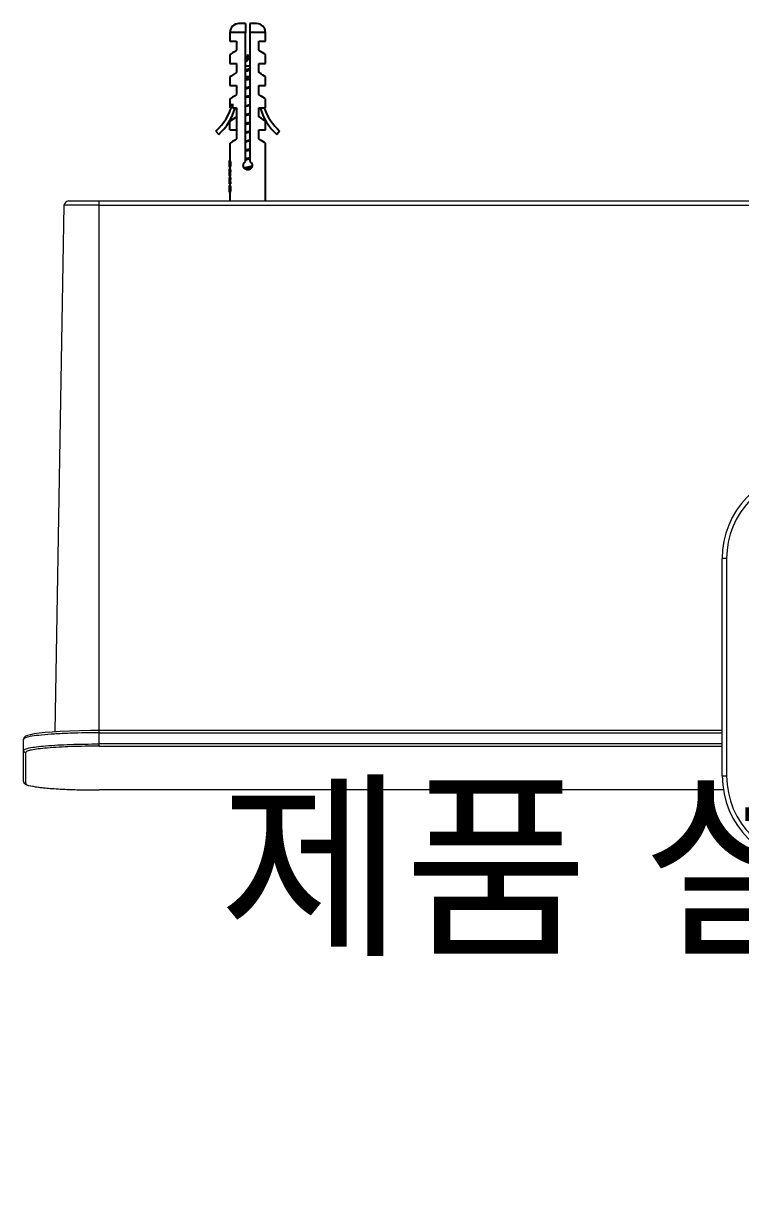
# Model space of a CAD drawing. Header units: millimetres. Extents: x 6794 to 7564, y -3773 to -2783.
# Drawn here: x 7022.2 to 7062.6, y -2964.8 to -2898.4 of the extents above; entities that cross this region are included whole.
import ezdxf

# ---------------------------------------------------------------- set-up
doc = ezdxf.new("R2010")
doc.units = ezdxf.units.MM
doc.header["$LTSCALE"] = 0.1
doc.layers.get('0').update_dxf_attribs({"lineweight": 13})
doc.layers.add('DIM', color=3, linetype='Continuous', lineweight=9)
doc.styles.get("Standard").update_dxf_attribs({"font": 'arial.ttf'})

msp = doc.modelspace()

# ---------------------------------------------------------------- linework, layer by layer
at = {"linetype": 'Continuous', "lineweight": 25}
for p, q in [((7034.6913, -2898.4077), (7034.3163, -2898.4077)), ((7035.3163, -2898.4077), (7034.9413, -2898.4077)), ((7033.8163, -2898.9077), (7033.8163, -2899.4077)), ((7034.6913, -2898.9077), (7033.8163, -2898.9077)), ((7034.6913, -2906.1912), (7034.6913, -2898.9077)), ((7034.9413, -2898.9077), (7034.9413, -2906.1912)), ((7035.8163, -2898.9077), (7034.9413, -2898.9077)), ((7035.8163, -2899.4077), (7035.8163, -2898.9077)), ((7033.8163, -2899.4077), (7034.1913, -2899.4077)), ((7034.1913, -2899.4077), (7034.1913, -2899.9077)), ((7035.4413, -2899.4077), (7035.8163, -2899.4077)), ((7035.4413, -2899.9077), (7035.4413, -2899.4077)), ((7033.8163, -2900.1577), (7033.8163, -2900.6577)), ((7034.8163, -2900.1577), (7034.6913, -2900.4721)), ((7034.9413, -2900.4702), (7034.8163, -2900.1577)), ((7034.8163, -2900.4686), (7034.8163, -2900.1577)), ((7035.8163, -2900.6577), (7035.8163, -2900.1577)), ((7033.8163, -2900.6577), (7034.1913, -2900.6577)), ((7034.1913, -2900.6577), (7034.1913, -2901.1577)), ((7034.8163, -2900.8102), (7034.6913, -2900.8102)), ((7034.8163, -2900.9978), (7034.6913, -2901.0302)), ((7034.6913, -2901.0929), (7034.8163, -2901.0644)), ((7034.8009, -2900.4686), (7034.8163, -2900.4686)), ((7035.4413, -2900.6577), (7035.8163, -2900.6577)), ((7035.4413, -2901.1577), (7035.4413, -2900.6577)), ((7033.8163, -2901.4077), (7033.8163, -2901.9077)), ((7034.8163, -2901.4021), (7034.6913, -2901.4021)), ((7034.8163, -2901.5081), (7034.6913, -2901.5353)), ((7034.6913, -2901.5845), (7034.8163, -2901.5573)), ((7035.8163, -2901.9077), (7035.8163, -2901.4077)), ((7033.8163, -2901.9077), (7034.1913, -2901.9077)), ((7034.1913, -2901.9077), (7034.1913, -2902.4077)), ((7034.8163, -2902.0081), (7034.6913, -2902.0353)), ((7034.6913, -2902.0844), (7034.8163, -2902.0572)), ((7034.9413, -2901.9808), (7034.8163, -2902.0081)), ((7034.8163, -2902.0572), (7034.9413, -2902.03)), ((7035.4413, -2901.9077), (7035.8163, -2901.9077)), ((7035.4413, -2902.4077), (7035.4413, -2901.9077)), ((7033.8163, -2902.6577), (7033.8163, -2903.1577)), ((7033.9503, -2902.9343), (7033.9503, -2903.1577)), ((7034.8163, -2902.5081), (7034.6913, -2902.5353)), ((7034.8163, -2902.5572), (7034.6913, -2902.5844)), ((7034.6913, -2903.0351), (7034.8163, -2903.0081)), ((7034.8163, -2903.0572), (7034.6913, -2903.0843)), ((7034.9413, -2902.4809), (7034.8163, -2902.5081)), ((7034.8163, -2902.5572), (7034.9413, -2902.53)), ((7034.9413, -2902.9809), (7034.8163, -2903.0081)), ((7034.9413, -2903.03), (7034.8163, -2903.0572)), ((7035.8163, -2903.1577), (7035.8163, -2902.6577)), ((7033.8163, -2903.1577), (7033.885, -2903.1577)), ((7033.8163, -2903.9077), (7034.1913, -2903.6577)), ((7033.9503, -2903.1577), (7034.1913, -2903.1577)), ((7034.1913, -2903.1577), (7034.1913, -2904.9077)), ((7034.8163, -2903.5081), (7034.6913, -2903.5353)), ((7034.6913, -2903.5845), (7034.8163, -2903.5573)), ((7034.9413, -2903.4809), (7034.8163, -2903.5081)), ((7034.8163, -2903.5573), (7034.9413, -2903.53)), ((7035.4413, -2903.6577), (7035.4413, -2903.1577)), ((7035.4413, -2903.1577), (7035.8163, -2903.1577)), ((7033.8163, -2904.4077), (7033.8163, -2903.9077)), ((7033.8163, -2904.4077), (7034.1913, -2904.4077)), ((7034.8163, -2904.0081), (7034.6913, -2904.0353)), ((7034.6913, -2904.0844), (7034.8163, -2904.0572)), ((7034.9413, -2903.9809), (7034.8163, -2904.0081)), ((7034.8163, -2904.0572), (7034.9413, -2904.03)), ((7035.4413, -2904.4077), (7035.8163, -2904.4077)), ((7035.4413, -2904.9077), (7035.4413, -2904.4077)), ((7035.8163, -2904.4077), (7035.8163, -2903.9077)), ((7033.0181, -2904.4687), (7033.1839, -2904.6558)), ((7034.8163, -2904.5081), (7034.6913, -2904.5353)), ((7034.8163, -2904.5572), (7034.6913, -2904.5844)), ((7034.9413, -2904.4809), (7034.8163, -2904.5081)), ((7034.8163, -2904.5572), (7034.9413, -2904.53)), ((7034.9413, -2904.9809), (7034.8163, -2905.0081)), ((7034.9413, -2905.03), (7034.8163, -2905.0572)), ((7036.6145, -2904.4687), (7036.4488, -2904.6558)), ((7033.8163, -2905.1577), (7033.8163, -2906.1368)), ((7034.8163, -2905.5081), (7034.6913, -2905.5353)), ((7034.6913, -2905.5845), (7034.8163, -2905.5573)), ((7034.9413, -2905.4808), (7034.8163, -2905.5081)), ((7034.8163, -2905.5573), (7034.9413, -2905.5301)), ((7035.8163, -2908.4077), (7035.8163, -2905.1577)), ((7033.7663, -2906.1368), (7033.8175, -2906.1368)), ((7033.7663, -2906.1368), (7033.7663, -2906.1472)), ((7033.8214, -2906.1472), (7033.7663, -2906.1472)), ((7033.7663, -2906.1472), (7033.7663, -2906.1577)), ((7033.8252, -2906.1577), (7033.7663, -2906.1577)), ((7033.7663, -2906.1577), (7033.7663, -2906.1785)), ((7033.8318, -2906.1785), (7033.7663, -2906.1785)), ((7033.7663, -2906.1785), (7033.7663, -2906.2097)), ((7033.8381, -2906.2097), (7033.7663, -2906.2097)), ((7033.7663, -2906.2097), (7033.7663, -2906.2618)), ((7033.8454, -2906.2618), (7033.7663, -2906.2618)), ((7033.7663, -2906.2618), (7033.7663, -2906.3243)), ((7033.8481, -2906.3243), (7033.7663, -2906.3243)), ((7033.7663, -2906.3243), (7033.7663, -2906.3868)), ((7033.8454, -2906.3868), (7033.7663, -2906.3868)), ((7033.7663, -2906.3868), (7033.7663, -2906.4389)), ((7034.6913, -2906.0845), (7034.8163, -2906.0572)), ((7034.9413, -2905.9809), (7034.8163, -2906.0081)), ((7034.8163, -2906.0572), (7034.9413, -2906.0299)), ((7033.8381, -2906.4389), (7033.7663, -2906.4389)), ((7033.7663, -2906.4389), (7033.7663, -2906.4702)), ((7033.8318, -2906.4702), (7033.7663, -2906.4702)), ((7033.7663, -2906.4702), (7033.7663, -2906.491)), ((7033.8252, -2906.491), (7033.7663, -2906.491)), ((7033.7663, -2906.491), (7033.7663, -2906.5014)), ((7033.8214, -2906.5014), (7033.7663, -2906.5014)), ((7033.7663, -2906.5014), (7033.7663, -2906.5118)), ((7033.8175, -2906.5118), (7033.7663, -2906.5118)), ((7033.8214, -2906.5952), (7033.7663, -2906.5952)), ((7033.7663, -2906.5952), (7033.7663, -2906.6993)), ((7033.7663, -2906.6993), (7033.7663, -2906.7618)), ((7033.8481, -2906.6993), (7033.7663, -2906.6993)), ((7033.8481, -2906.7618), (7033.7663, -2906.7618)), ((7033.7663, -2906.7618), (7033.7663, -2907.0118)), ((7033.8214, -2907.0118), (7033.7663, -2907.0118)), ((7033.8163, -2906.5118), (7033.8163, -2906.5952)), ((7033.8163, -2907.0118), (7033.8163, -2907.0952)), ((7033.8214, -2906.5952), (7033.8214, -2906.6993)), ((7033.8214, -2906.7618), (7033.8214, -2907.0118)), ((7033.8481, -2906.6993), (7033.8481, -2906.7618)), ((7033.8481, -2907.0952), (7033.7663, -2907.0952)), ((7033.7663, -2907.0952), (7033.7663, -2907.1577)), ((7033.8481, -2907.1577), (7033.7663, -2907.1577)), ((7033.7663, -2907.1577), (7033.7663, -2907.2722)), ((7033.8226, -2907.2722), (7033.7663, -2907.2722)), ((7033.7663, -2907.2722), (7033.7663, -2907.3868)), ((7033.8481, -2907.3868), (7033.7663, -2907.3868)), ((7033.7663, -2907.3868), (7033.7663, -2907.4493)), ((7033.8481, -2907.4493), (7033.7663, -2907.4493)), ((7033.8238, -2907.5327), (7033.7663, -2907.5327)), ((7033.7663, -2907.5327), (7033.7663, -2907.5535)), ((7033.8318, -2907.5535), (7033.7663, -2907.5535)), ((7033.7663, -2907.5535), (7033.7663, -2907.5847)), ((7033.8381, -2907.5847), (7033.7663, -2907.5847)), ((7033.7663, -2907.5847), (7033.7663, -2907.6368)), ((7033.8454, -2907.6368), (7033.7663, -2907.6368)), ((7033.7663, -2907.6368), (7033.7663, -2907.6889)), ((7033.8481, -2907.6889), (7033.7663, -2907.6889)), ((7033.7663, -2907.6889), (7033.7663, -2907.7514)), ((7033.8163, -2907.4493), (7033.8163, -2907.5327)), ((7033.8481, -2907.0952), (7033.8481, -2907.1577)), ((7033.8481, -2907.3868), (7033.8481, -2907.4493)), ((7033.8481, -2907.6889), (7033.8481, -2907.7514)), ((7033.8481, -2907.7514), (7033.7663, -2907.7514)), ((7033.7663, -2907.7514), (7033.7663, -2907.8035)), ((7033.8454, -2907.8035), (7033.7663, -2907.8035)), ((7033.7663, -2907.8035), (7033.7663, -2907.8556)), ((7033.8381, -2907.8556), (7033.7663, -2907.8556)), ((7033.7663, -2907.8556), (7033.7663, -2907.8868)), ((7033.8318, -2907.8868), (7033.7663, -2907.8868)), ((7033.7663, -2907.8868), (7033.7663, -2907.9077)), ((7033.8238, -2907.9077), (7033.7663, -2907.9077)), ((7033.8163, -2907.9077), (7033.8163, -2908.4077))]:
    msp.add_line(p, q, dxfattribs=at)
at = {"color": 7, "linetype": 'Continuous'}
for p, q in [((7024.4644, -2908.6533), (7023.9463, -2938.3401)), ((7026.4413, -2908.6533), (7024.4644, -2908.6533)), ((7024.7144, -2908.4077), (7076.8413, -2908.4077)), ((7026.4413, -2939.1429), (7026.4413, -2908.4077)), ((7026.4413, -2908.6533), (7071.5288, -2908.6533)), ((7061.5413, -2940.8202), (7061.5413, -2928.5702)), ((7061.7913, -2928.5702), (7061.5413, -2928.5702)), ((7061.7913, -2928.5702), (7061.7913, -2940.8202)), ((7061.5413, -2938.266), (7026.4413, -2938.266)), ((7022.1913, -2938.7519), (7022.1913, -2938.7492)), ((7022.1913, -2941.129), (7022.1913, -2938.7519)), ((7024.8518, -2938.4171), (7024.8027, -2938.4189)), ((7026.4413, -2938.391), (7061.5413, -2938.391)), ((7022.3163, -2941.2535), (7022.3163, -2939.5038)), ((7061.5413, -2939.0183), (7026.4413, -2939.0183)), ((7026.4413, -2939.1429), (7061.5413, -2939.1429)), ((7061.5413, -2940.8202), (7061.7913, -2940.8202)), ((7022.1913, -2941.129), (7022.1913, -2941.1317)), ((7022.4177, -2941.3412), (7022.5782, -2941.3838)), ((7024.6355, -2941.578), (7024.6607, -2941.5791)), ((7025.4952, -2941.6048), (7025.5731, -2941.6063)), ((7026.4413, -2941.6149), (7026.4413, -2941.6144)), ((7061.6108, -2941.6144), (7026.4413, -2941.6144)), ((7061.6108, -2941.6149), (7026.4413, -2941.6149))]:
    msp.add_line(p, q, dxfattribs=at)
at = {"linetype": 'Continuous', "lineweight": 25, "flags": 128}
for points in [[(7034.1913, -2899.9077), (7034.0622, -2899.9937), (7033.9573, -2900.0637), (7033.8798, -2900.1153), (7033.8323, -2900.147), (7033.8163, -2900.1577)], [(7035.8163, -2900.1577), (7035.8003, -2900.147), (7035.7528, -2900.1153), (7035.6753, -2900.0637), (7035.5704, -2899.9937), (7035.4413, -2899.9077)], [(7034.1913, -2901.1577), (7034.0622, -2901.2437), (7033.9573, -2901.3137), (7033.8798, -2901.3653), (7033.8323, -2901.397), (7033.8163, -2901.4077)], [(7035.8163, -2901.4077), (7035.8003, -2901.397), (7035.7528, -2901.3653), (7035.6753, -2901.3137), (7035.5704, -2901.2437), (7035.4413, -2901.1577)], [(7034.1913, -2902.4077), (7034.0622, -2902.4937), (7033.9573, -2902.5637), (7033.8798, -2902.6153), (7033.8323, -2902.647), (7033.8163, -2902.6577)], [(7035.8163, -2902.6577), (7035.8003, -2902.647), (7035.7528, -2902.6153), (7035.6753, -2902.5637), (7035.5704, -2902.4937), (7035.4413, -2902.4077)], [(7035.8163, -2903.9077), (7035.8003, -2903.897), (7035.7528, -2903.8653), (7035.6753, -2903.8137), (7035.5704, -2903.7437), (7035.4413, -2903.6577)], [(7034.1913, -2904.9077), (7034.0622, -2904.9937), (7033.9573, -2905.0637), (7033.8798, -2905.1153), (7033.8323, -2905.147), (7033.8163, -2905.1577)], [(7035.8163, -2905.1577), (7035.8003, -2905.147), (7035.7528, -2905.1153), (7035.6753, -2905.0637), (7035.5704, -2904.9937), (7035.4413, -2904.9077)]]:
    msp.add_lwpolyline(points, dxfattribs=at)
at = {"color": 7, "linetype": 'Continuous'}
for points in [[(7026.4413, -2938.266), (7025.9654, -2938.2684), (7025.3469, -2938.2789), (7024.7751, -2938.2966), (7024.2578, -2938.3205), (7023.7995, -2938.3494), (7023.4026, -2938.3822), (7023.0678, -2938.4182), (7022.794, -2938.4566), (7022.5782, -2938.4971), (7022.4177, -2938.5397), (7022.3026, -2938.5882), (7022.2143, -2938.6695), (7022.1913, -2938.7493)], [(7022.1913, -2941.1315), (7022.2143, -2941.2114), (7022.3026, -2941.2926), (7022.4177, -2941.3412)], [(7022.5782, -2941.3838), (7022.794, -2941.4242), (7023.0678, -2941.4627), (7023.4026, -2941.4986), (7023.7995, -2941.5315), (7024.2578, -2941.5604), (7024.7751, -2941.5843), (7025.3469, -2941.602), (7025.9654, -2941.6125), (7026.4413, -2941.6149)]]:
    msp.add_lwpolyline(points, dxfattribs=at)
at = {"linetype": 'Continuous', "lineweight": 25}
for centre, radius, start, end in [((7034.3163, -2898.9077), 0.5, 90, 180), ((7035.3163, -2898.9077), 0.5, 0, 90), ((7031.0033, -2902.1943), 3.0385, 311.536, 345.903182), ((7031.1691, -2902.3814), 3.0385, 311.536, 345.198477), ((7038.4636, -2902.3814), 3.0385, 194.801523, 228.464), ((7038.6293, -2902.1943), 3.0385, 198.485179, 228.464)]:
    msp.add_arc(centre, radius, start, end, dxfattribs=at)
at = {"color": 7, "linetype": 'Continuous'}
for centre, radius, start, end in [((7066.5413, -2928.5702), 5, 92.624898, 180), ((7066.5413, -2928.5702), 4.75, 92.688863, 180), ((7025.8905, -2970.2455), 31.8452, 91.957521, 93.541329), ((7026.4041, -2984.3798), 45.9888, 89.953656, 91.934238), ((7066.5413, -2940.8202), 5, 180, 270), ((7066.5413, -2940.8202), 4.75, 180, 270), ((7026.2833, -2902.4741), 39.1386, 267.624018, 268.846274), ((7026.4482, -2894.4), 47.2144, 268.938, 269.991638)]:
    msp.add_arc(centre, radius, start, end, dxfattribs=at)
at = {"linetype": 'Continuous', "lineweight": 25}
for centre, major_axis, ratio, start_param, end_param in [((7034.8163, -2906.1274), (1, 0), 0.1958348, 3.1894833, 3.2428293), ((7034.8163, -2906.1143), (1, 0), 0.3263877, 3.2428293, 3.2749664), ((7034.8163, -2906.0926), (1, 0), 0.4895842, 3.2749664, 3.3180387), ((7034.8163, -2906.0066), (1, 0), 0.9791667, 3.3180387, 3.3505569), ((7034.8163, -2905.8712), (0, 1.6319), 0.6127669, 1.7797606, 1.8125047), ((7034.8163, -2906.7775), (0, 1.6319), 0.6127655, 1.3290879, 1.3618321), ((7034.8163, -2904.8556), (0, 5.875), 0.1702128, 1.8125047, 1.8234766), ((7034.8163, -2907.7931), (0, 5.875), 0.1702128, 1.3181161, 1.3290879), ((7034.8163, -2906.5212), (1, 0), 0.1958326, 3.040356, 3.093702), ((7034.8163, -2906.5344), (1, 0), 0.3263877, 3.0082189, 3.040356), ((7034.8163, -2906.5561), (1, 0), 0.4895842, 2.9651466, 3.0082189), ((7034.8163, -2906.642), (1, 0), 0.9791667, 2.9326284, 2.9651466), ((7034.8163, -2907.3648), (1, 0), 0.8285255, 2.8889124, 3.0296569), ((7034.8163, -2907.1797), (1, 0), 0.8285259, 3.2535284, 3.3942729), ((7034.8163, -2907.4847), (1, 0), 0.3916668, 3.2642403, 3.3180387), ((7034.8163, -2907.3816), (1, 0), 0.9791667, 3.3180387, 3.3505569), ((7034.8163, -2907.2462), (0, 1.6319), 0.6127662, 1.7797606, 1.8125047), ((7034.8163, -2906.4649), (0, 4.8958), 0.2042553, 1.8125047, 1.8234766), ((7034.8163, -2907.9556), (1, 0), 0.3916667, 2.9651466, 3.018945), ((7034.8163, -2908.0587), (1, 0), 0.9791666, 2.9326284, 2.9651466), ((7034.8163, -2908.1941), (0, 1.6319), 0.612766, 1.3290879, 1.3618321), ((7034.8163, -2908.9754), (0, 4.8958), 0.2042553, 1.3181161, 1.3290879)]:
    msp.add_ellipse(centre, major_axis=major_axis, ratio=ratio, start_param=start_param, end_param=end_param, dxfattribs=at)
for points, knots in [([(7034.6913, -2898.4077), (7034.6913, -2898.4134), (7034.6913, -2898.4247), (7034.6913, -2898.5147), (7034.6913, -2898.6454), (7034.6913, -2898.7845), (7034.6913, -2898.8741), (7034.6913, -2898.9077)], [0, 0, 0, 0, 0.2226813, 0.4443196, 0.6596979, 0.8724361, 1, 1, 1, 1]), ([(7034.9413, -2898.4077), (7034.9413, -2898.4134), (7034.9413, -2898.4247), (7034.9413, -2898.5147), (7034.9413, -2898.6454), (7034.9413, -2898.7845), (7034.9413, -2898.8741), (7034.9413, -2898.9077)], [0, 0, 0, 0, 0.2226813, 0.4443196, 0.6596979, 0.8724361, 1, 1, 1, 1]), ([(7034.6913, -2900.5417), (7034.6954, -2900.5382), (7034.7075, -2900.5278), (7034.7291, -2900.5146), (7034.7457, -2900.504), (7034.7666, -2900.4907), (7034.7846, -2900.4791), (7034.8009, -2900.4686)], [0, 0, 0, 0, 0.157577, 0.4640324, 0.5493649, 0.5921098, 1, 1, 1, 1]), ([(7034.6913, -2901.0322), (7034.7046, -2901.0288), (7034.7455, -2901.0184), (7034.8304, -2900.9969), (7034.9073, -2900.9783), (7034.9408, -2900.9664), (7034.9413, -2900.9662)], [0, 0, 0, 0, 0.1593901, 0.4892491, 0.992899, 1, 1, 1, 1]), ([(7034.9413, -2901.0331), (7034.8982, -2901.0425), (7034.8166, -2901.0603), (7034.7315, -2901.0774), (7034.6913, -2901.0855)], [0, 0, 0, 0, 0.5278892, 1, 1, 1, 1]), ([(7034.9413, -2900.8102), (7034.9236, -2900.8102), (7034.8845, -2900.8102), (7034.8405, -2900.8102), (7034.8163, -2900.8102)], [0, 0, 0, 0, 0.4512163, 1, 1, 1, 1]), ([(7034.9413, -2900.963), (7034.9254, -2900.9678), (7034.8865, -2900.9796), (7034.8424, -2900.9911), (7034.8163, -2900.9978)], [0, 0, 0, 0, 0.4099212, 1, 1, 1, 1]), ([(7034.9413, -2901.0347), (7034.9301, -2901.0376), (7034.8916, -2901.0476), (7034.8476, -2901.0574), (7034.8163, -2901.0644)], [0, 0, 0, 0, 0.2902354, 1, 1, 1, 1]), ([(7034.6913, -2901.5529), (7034.6929, -2901.5526), (7034.7493, -2901.5427), (7034.842, -2901.5292), (7034.9199, -2901.5159), (7034.9413, -2901.5122)], [0, 0, 0, 0, 0.0206956, 0.7310613, 1, 1, 1, 1]), ([(7034.9413, -2901.4021), (7034.9405, -2901.4021), (7034.9034, -2901.4021), (7034.8593, -2901.4021), (7034.8163, -2901.4021)], [0, 0, 0, 0, 0.0220412, 1, 1, 1, 1]), ([(7034.9413, -2901.481), (7034.9405, -2901.4812), (7034.9033, -2901.4902), (7034.8593, -2901.4993), (7034.8163, -2901.5081)], [0, 0, 0, 0, 0.0220269, 1, 1, 1, 1]), ([(7034.8163, -2901.5573), (7034.8471, -2901.5508), (7034.8904, -2901.5417), (7034.9299, -2901.5326), (7034.9413, -2901.5299)], [0, 0, 0, 0, 0.7120697, 1, 1, 1, 1]), ([(7034.6913, -2902.0532), (7034.7118, -2902.0497), (7034.7889, -2902.0366), (7034.8817, -2902.023), (7034.9389, -2902.013), (7034.9413, -2902.0125)], [0, 0, 0, 0, 0.2576556, 0.9681819, 1, 1, 1, 1]), ([(7034.6913, -2902.5531), (7034.7316, -2902.5465), (7034.8147, -2902.5329), (7034.8983, -2902.5194), (7034.9413, -2902.5124)], [0, 0, 0, 0, 0.4845005, 1, 1, 1, 1]), ([(7034.6913, -2903.0528), (7034.752, -2903.0432), (7034.8374, -2903.0297), (7034.918, -2903.0162), (7034.9413, -2903.0123)], [0, 0, 0, 0, 0.7099477, 1, 1, 1, 1]), ([(7034.6913, -2903.553), (7034.6953, -2903.5523), (7034.7306, -2903.5461), (7034.8079, -2903.5342), (7034.8887, -2903.5213), (7034.932, -2903.5141), (7034.9413, -2903.5125)], [0, 0, 0, 0, 0.0518667, 0.459749, 0.8844154, 1, 1, 1, 1]), ([(7034.6913, -2904.053), (7034.6946, -2904.0524), (7034.7504, -2904.0425), (7034.8423, -2904.029), (7034.9193, -2904.0161), (7034.9413, -2904.0124)], [0, 0, 0, 0, 0.0429315, 0.726502, 1, 1, 1, 1]), ([(7034.6913, -2904.5529), (7034.6996, -2904.5515), (7034.7658, -2904.5404), (7034.8572, -2904.5268), (7034.9278, -2904.5146), (7034.9413, -2904.5123)], [0, 0, 0, 0, 0.1034403, 0.8277964, 1, 1, 1, 1]), ([(7034.6913, -2905.0352), (7034.6928, -2905.0349), (7034.7302, -2905.0258), (7034.7741, -2905.0168), (7034.8163, -2905.0081)], [0, 0, 0, 0, 0.0403341, 1, 1, 1, 1]), ([(7034.6913, -2905.0531), (7034.6997, -2905.0516), (7034.7644, -2905.0403), (7034.8576, -2905.0268), (7034.9279, -2905.0146), (7034.9413, -2905.0123)], [0, 0, 0, 0, 0.108056, 0.8297745, 1, 1, 1, 1]), ([(7034.8163, -2905.0572), (7034.7741, -2905.0659), (7034.7301, -2905.0749), (7034.6928, -2905.084), (7034.6913, -2905.0843)], [0, 0, 0, 0, 0.959902, 1, 1, 1, 1]), ([(7034.6913, -2905.553), (7034.7196, -2905.5483), (7034.7928, -2905.5363), (7034.8814, -2905.5227), (7034.9329, -2905.5139), (7034.9413, -2905.5124)], [0, 0, 0, 0, 0.3445419, 0.8929656, 1, 1, 1, 1]), ([(7034.9413, -2906.1912), (7034.9644, -2906.2077), (7035.0106, -2906.2408), (7035.0538, -2906.3159), (7035.0709, -2906.3993), (7035.0594, -2906.4829), (7035.0221, -2906.5575), (7034.962, -2906.6167), (7034.8846, -2906.6532), (7034.7999, -2906.6618), (7034.7181, -2906.6425), (7034.6472, -2906.5981), (7034.594, -2906.5322), (7034.5653, -2906.4516), (7034.565, -2906.3666), (7034.5921, -2906.2877), (7034.6369, -2906.2277), (7034.6755, -2906.2017), (7034.6913, -2906.1912)], [0, 0, 0, 0, 0.0649859, 0.1299762, 0.1945023, 0.2571806, 0.319563, 0.3836022, 0.4487263, 0.5126905, 0.575123, 0.6379277, 0.7024233, 0.7674484, 0.8308691, 0.8930698, 0.9563134, 1, 1, 1, 1]), ([(7034.8163, -2906.0081), (7034.7791, -2906.0158), (7034.735, -2906.0249), (7034.6972, -2906.0341), (7034.6913, -2906.0355)], [0, 0, 0, 0, 0.84416687, 1, 1, 1, 1]), ([(7034.6913, -2906.0529), (7034.7246, -2906.0475), (7034.7975, -2906.0356), (7034.8844, -2906.0221), (7034.932, -2906.0141), (7034.9413, -2906.0125)], [0, 0, 0, 0, 0.4044223, 0.883051, 1, 1, 1, 1]), ([(7034.8163, -2906.5081), (7034.766, -2906.5185), (7034.6927, -2906.5337), (7034.6353, -2906.5489), (7034.6174, -2906.5536)], [0, 0, 0, 0, 0.6869287, 1, 1, 1, 1]), ([(7034.626, -2906.5643), (7034.6564, -2906.559), (7034.7427, -2906.5438), (7034.8975, -2906.5204), (7035.0014, -2906.5022), (7035.049, -2906.4939)], [0, 0, 0, 0, 0.2271264, 0.6456964, 1, 1, 1, 1]), ([(7034.8163, -2906.5572), (7034.7654, -2906.5676), (7034.705, -2906.5799), (7034.6576, -2906.5923), (7034.6502, -2906.5942)], [0, 0, 0, 0, 0.8432219, 1, 1, 1, 1]), ([(7035.0593, -2906.4513), (7035.0274, -2906.4598), (7034.9567, -2906.4786), (7034.8661, -2906.4976), (7034.8163, -2906.5081)], [0, 0, 0, 0, 0.4497167, 1, 1, 1, 1]), ([(7035.0768, -2906.4959), (7035.0395, -2906.5059), (7034.9635, -2906.5264), (7034.866, -2906.5468), (7034.8163, -2906.5572)], [0, 0, 0, 0, 0.4901724, 1, 1, 1, 1])]:
    msp.add_open_spline(points, degree=3, knots=knots, dxfattribs=at)
at = {"color": 7, "linetype": 'Continuous'}
msp.add_open_spline([(7024.7144, -2908.4077), (7024.5976, -2908.4077), (7024.4665, -2908.5365), (7024.4644, -2908.6533)], degree=3, dxfattribs=at)
for points, knots in [([(7023.9235, -2938.4611), (7023.681, -2938.4762), (7023.2628, -2938.5076), (7022.6969, -2938.5746), (7022.4015, -2938.6364), (7022.1913, -2938.7042), (7022.1913, -2938.7519)], [0, 0, 0, 0, 0.41054, 0.7221279, 0.9195114, 1, 1, 1, 1]), ([(7022.1913, -2939.3792), (7022.1913, -2939.3434), (7022.3323, -2939.28), (7022.5512, -2939.2305), (7022.9535, -2939.1683), (7023.7119, -2939.0952), (7024.8963, -2939.0339), (7025.8982, -2939.0185), (7026.4413, -2939.0183)], [0, 0, 0, 0, 0.0250394, 0.083329, 0.1756902, 0.2992127, 0.6207385, 1, 1, 1, 1]), ([(7022.1913, -2939.3792), (7022.1913, -2939.4086), (7022.1932, -2939.4746), (7022.2701, -2939.4857), (7022.2896, -2939.4703)], [0, 0, 0, 0, 0.5421571, 1, 1, 1, 1]), ([(7026.4413, -2939.1429), (7025.9141, -2939.143), (7024.9414, -2939.1584), (7023.7924, -2939.2198), (7023.0553, -2939.2929), (7022.6667, -2939.3551), (7022.4504, -2939.4046), (7022.3177, -2939.4685), (7022.3163, -2939.5038)], [0, 0, 0, 0, 0.3790774, 0.7004474, 0.8239165, 0.9163037, 0.9746364, 1, 1, 1, 1]), ([(7022.1913, -2941.1317), (7022.1919, -2941.1606), (7022.1946, -2941.2258), (7022.2704, -2941.2353), (7022.2896, -2941.2201)], [0, 0, 0, 0, 0.541757, 1, 1, 1, 1]), ([(7022.3163, -2941.2535), (7022.3191, -2941.3161), (7022.6108, -2941.3858), (7023.0047, -2941.464), (7023.7631, -2941.5326), (7024.3172, -2941.5644), (7024.6355, -2941.578)], [0, 0, 0, 0, 0.079571, 0.2810693, 0.5954556, 1, 1, 1, 1])]:
    msp.add_open_spline(points, degree=3, knots=knots, dxfattribs=at)

# ---------------------------------------------------------------- texts
at = {"layer": 'DIM', "insert": (7214.807, -2964.8096), "char_height": 8.294062, "attachment_point": 9}
msp.add_mtext('{\\fGulim|b0|i0|c129|p50;제품 설치 높이는 설치 환경을 고려하여 \\P조정 및 설치 하시기 바랍니다}', dxfattribs=at)

doc.saveas('drawing.dxf')
